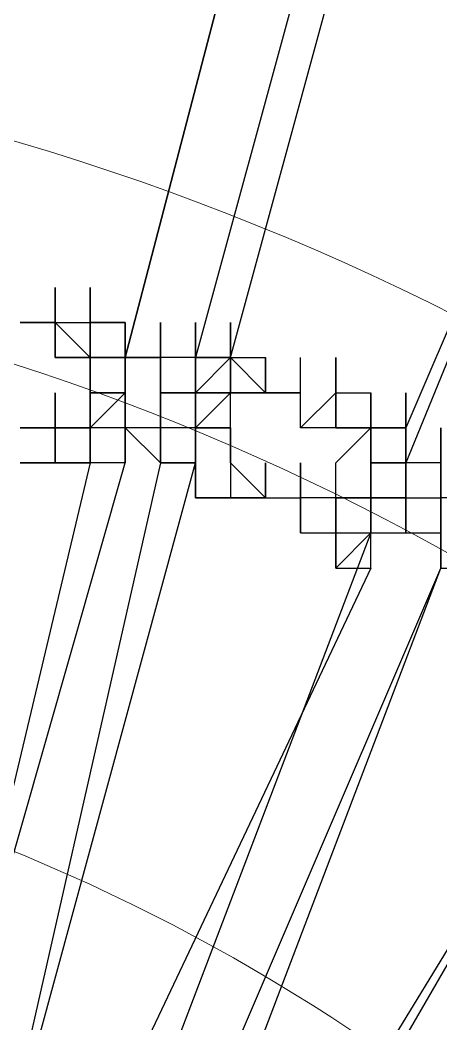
# Model space of a CAD drawing. Header units: inches. Extents: x 3324238 to 135265466, y -1036581 to 20094598.
# Drawn here: x 3353772.87 to 3353773.837, y -519265.449 to -519263.143 of the extents above; entities that cross this region are included whole.
import ezdxf

# ---------------------------------------------------------------- set-up
doc = ezdxf.new("R2010")
doc.units = ezdxf.units.IN
doc.header["$MEASUREMENT"] = 0
doc.layers.add('PDF_Geometry', color=7, linetype='Continuous')

msp = doc.modelspace()

# ---------------------------------------------------------------- linework, layer by layer
at = {"layer": 'PDF_Geometry', "lineweight": 25}
for points in [[(3353773.5951, -519261.9846), (3353773.5951, -519262.0652), (3353773.1117, -519263.9183), (3353773.5951, -519262.0652), (3353773.6757, -519262.0652), (3353773.6757, -519262.1458), (3353773.7562, -519262.1458), (3353773.7562, -519262.0652)], [(3353773.7562, -519262.1458), (3353773.2728, -519263.9183), (3353773.2728, -519263.9989), (3353773.2728, -519264.0795), (3353773.3534, -519264.0795), (3353773.3534, -519264.16), (3353773.3534, -519264.0795), (3353773.2728, -519264.0795), (3353773.2728, -519263.9989), (3353773.2728, -519264.0795), (3353773.2728, -519263.9989), (3353773.2728, -519263.9183), (3353773.2728, -519263.9989), (3353773.2728, -519263.9183), (3353773.2728, -519263.8378), (3353773.2728, -519263.9183), (3353773.1922, -519263.9183), (3353773.1922, -519263.8378), (3353773.1922, -519263.9183), (3353773.1922, -519263.9989), (3353773.1922, -519263.9183), (3353773.1922, -519263.9989), (3353773.1922, -519263.9183), (3353773.1922, -519263.9989)], [(3353773.3534, -519263.8378), (3353773.3534, -519263.9183), (3353773.3534, -519263.9989), (3353773.3534, -519263.9183), (3353773.3534, -519263.9989), (3353773.2728, -519263.9989), (3353773.2728, -519264.0795), (3353773.2728, -519264.16), (3353773.2728, -519264.2406), (3353773.2728, -519264.16), (3353773.2728, -519264.0795), (3353773.2728, -519263.9989), (3353773.2728, -519263.9183), (3353773.2728, -519263.9989), (3353773.2728, -519263.9183), (3353773.2728, -519263.8378), (3353773.2728, -519263.9183), (3353773.2728, -519263.9989), (3353773.2728, -519263.9183), (3353773.2728, -519263.9989), (3353773.2728, -519264.0795), (3353773.2728, -519263.9989), (3353773.3534, -519263.9183), (3353773.3534, -519263.8378), (3353773.3534, -519263.9183), (3353773.8368, -519262.1458)], [(3353774.4814, -519262.3875), (3353773.7562, -519264.16), (3353773.7562, -519264.2406), (3353773.7562, -519264.3212), (3353773.7562, -519264.2406), (3353773.7562, -519264.16), (3353773.7562, -519264.2406), (3353773.6757, -519264.2406)], [(3353774.4814, -519262.3875), (3353773.7562, -519264.0795)], [(3353773.3534, -519266.1743), (3353774.2397, -519264.6435), (3353774.3202, -519264.5629), (3353774.3202, -519264.6435), (3353774.4008, -519264.6435), (3353774.4008, -519264.5629), (3353774.4814, -519264.5629), (3353774.562, -519264.5629), (3353774.4814, -519264.5629), (3353774.562, -519264.5629), (3353774.562, -519264.4823), (3353774.562, -519264.5629), (3353774.562, -519264.4823), (3353774.562, -519264.5629), (3353774.562, -519264.4823), (3353775.4482, -519262.8709), (3353775.4482, -519262.7903), (3353775.4482, -519262.8709), (3353775.4482, -519262.7903), (3353775.3677, -519262.7903), (3353775.3677, -519262.7098), (3353775.3677, -519262.7903), (3353775.3677, -519262.7098)], [(3353772.8699, -519263.8378), (3353772.9505, -519263.8378), (3353773.0311, -519263.8378), (3353773.0311, -519263.9183), (3353772.9505, -519263.8378), (3353772.9505, -519263.7572), (3353772.9505, -519263.8378), (3353772.9505, -519263.9183), (3353772.9505, -519263.8378), (3353772.8699, -519263.8378)], [(3353773.0311, -519263.8378), (3353773.0311, -519263.9183), (3353773.0311, -519263.8378), (3353773.0311, -519263.9183), (3353773.0311, -519263.8378), (3353773.0311, -519263.9183), (3353772.9505, -519263.9183), (3353773.0311, -519263.9183), (3353772.9505, -519263.9183), (3353772.9505, -519263.8378), (3353772.9505, -519263.7572), (3353772.9505, -519263.8378), (3353772.9505, -519263.9183), (3353772.9505, -519263.8378), (3353772.8699, -519263.8378)], [(3353772.9505, -519263.8378), (3353772.9505, -519263.9183), (3353773.0311, -519263.9183), (3353773.0311, -519263.8378), (3353773.0311, -519263.9183), (3353773.0311, -519263.8378), (3353773.0311, -519263.7572), (3353773.0311, -519263.8378), (3353773.0311, -519263.9183), (3353773.0311, -519263.8378), (3353773.0311, -519263.9183), (3353773.1117, -519263.9183), (3353773.0311, -519263.9183), (3353773.0311, -519263.8378), (3353773.0311, -519263.7572), (3353773.0311, -519263.8378), (3353773.0311, -519263.7572)], [(3353772.9505, -519263.9183), (3353772.9505, -519263.8378), (3353772.9505, -519263.9183), (3353772.9505, -519263.8378), (3353772.9505, -519263.7572)], [(3353773.2728, -519264.2406), (3353773.2728, -519264.16), (3353773.2728, -519264.0795), (3353773.2728, -519264.16), (3353773.1922, -519264.16), (3353773.1922, -519264.0795), (3353773.1922, -519263.9989), (3353773.1922, -519264.0795), (3353773.1922, -519263.9989), (3353773.1922, -519264.0795), (3353773.1922, -519263.9989), (3353773.2728, -519263.9989), (3353773.2728, -519263.9183), (3353773.2728, -519263.8378), (3353773.2728, -519263.9183), (3353773.2728, -519263.8378), (3353773.2728, -519263.9183), (3353773.2728, -519263.9989), (3353773.2728, -519264.0795), (3353773.1922, -519264.0795), (3353773.1922, -519264.16), (3353773.2728, -519264.16), (3353773.2728, -519264.0795), (3353773.2728, -519264.16), (3353773.1922, -519264.16), (3353773.1922, -519264.0795), (3353773.1922, -519264.16), (3353772.7894, -519265.9326)], [(3353772.9505, -519263.9989), (3353772.9505, -519264.0795), (3353772.9505, -519263.9989), (3353772.9505, -519264.0795), (3353772.9505, -519263.9989), (3353772.9505, -519264.0795), (3353772.9505, -519263.9989), (3353772.9505, -519264.0795), (3353772.9505, -519263.9989), (3353772.9505, -519264.0795), (3353772.9505, -519263.9989), (3353772.9505, -519264.0795), (3353772.9505, -519264.16), (3353772.9505, -519264.0795), (3353772.9505, -519264.16), (3353773.0311, -519264.16), (3353773.0311, -519264.0795), (3353773.0311, -519264.16), (3353773.0311, -519264.0795), (3353773.0311, -519264.16), (3353773.0311, -519264.0795), (3353773.0311, -519264.16), (3353772.9505, -519264.16), (3353773.0311, -519264.16), (3353773.0311, -519264.0795), (3353773.0311, -519263.9989), (3353773.0311, -519264.0795), (3353773.0311, -519263.9989), (3353773.1117, -519263.9989), (3353773.1117, -519263.9183), (3353773.1117, -519263.8378), (3353773.1117, -519263.9183), (3353773.1117, -519263.8378), (3353773.1117, -519263.9183), (3353773.0311, -519263.9183), (3353773.0311, -519263.9989), (3353773.1117, -519263.9989), (3353773.1117, -519264.0795), (3353773.1117, -519263.9989), (3353773.1117, -519263.9183)], [(3353773.1117, -519263.8378), (3353773.0311, -519263.8378), (3353773.1117, -519263.8378)], [(3353773.0311, -519263.9183), (3353773.0311, -519263.8378)], [(3353773.1922, -519264.16), (3353773.1922, -519264.0795), (3353773.1117, -519264.0795), (3353773.1117, -519263.9989), (3353773.1117, -519264.0795), (3353773.1117, -519263.9989), (3353773.1117, -519264.0795), (3353773.1117, -519263.9989), (3353773.1117, -519263.9183), (3353773.1922, -519263.9183), (3353773.1922, -519263.9989), (3353773.1922, -519263.9183), (3353773.1922, -519263.9989), (3353773.1922, -519263.9183), (3353773.1922, -519263.9989), (3353773.2728, -519263.9989), (3353773.2728, -519264.0795), (3353773.2728, -519263.9989), (3353773.3534, -519263.9989), (3353773.2728, -519263.9989), (3353773.2728, -519264.0795), (3353773.2728, -519264.16), (3353773.1922, -519264.16), (3353773.1922, -519264.0795), (3353773.1922, -519263.9989), (3353773.1922, -519264.0795), (3353773.1922, -519263.9989), (3353773.1922, -519263.9183), (3353773.1922, -519263.8378), (3353773.1922, -519263.9183), (3353773.1922, -519263.8378), (3353773.1922, -519263.9183), (3353773.1117, -519263.9183), (3353773.1117, -519263.8378), (3353773.1117, -519263.9183), (3353773.1117, -519263.9989), (3353773.1117, -519263.9183), (3353773.1117, -519263.9989), (3353773.1117, -519263.9183), (3353773.1117, -519263.8378), (3353773.1117, -519263.9183), (3353773.1117, -519263.8378), (3353773.1117, -519263.9183), (3353773.1117, -519263.9989), (3353773.1117, -519264.0795), (3353773.0311, -519264.0795), (3353773.0311, -519264.16)], [(3353773.1117, -519263.9989), (3353773.1117, -519263.9183), (3353773.1117, -519263.8378)], [(3353773.1117, -519263.9183), (3353773.1117, -519263.8378)], [(3353773.1117, -519263.9183), (3353773.1117, -519263.8378)], [(3353773.1117, -519263.9183), (3353773.1117, -519263.8378), (3353773.1117, -519263.9183)], [(3353773.1117, -519263.9183), (3353773.1117, -519263.8378)], [(3353773.1117, -519263.9183), (3353773.1117, -519263.8378)], [(3353773.2728, -519263.9183), (3353773.2728, -519263.8378)], [(3353773.3534, -519264.2406), (3353773.4339, -519264.2406), (3353773.4339, -519264.16), (3353773.4339, -519264.2406), (3353773.3534, -519264.16), (3353773.3534, -519264.0795), (3353773.3534, -519263.9989), (3353773.3534, -519263.9183), (3353773.4339, -519263.9183), (3353773.4339, -519263.9989), (3353773.3534, -519263.9989), (3353773.4339, -519263.9989), (3353773.4339, -519263.9183), (3353773.4339, -519263.9989), (3353773.3534, -519263.9989), (3353773.2728, -519264.0795), (3353773.2728, -519263.9989), (3353773.2728, -519264.0795), (3353773.2728, -519264.16), (3353773.2728, -519264.0795), (3353773.2728, -519264.16), (3353773.2728, -519264.0795), (3353773.2728, -519263.9989), (3353773.2728, -519263.9183), (3353773.2728, -519263.8378), (3353773.2728, -519263.9183), (3353773.3534, -519263.9183), (3353773.3534, -519263.8378)], [(3353773.2728, -519263.9989), (3353773.2728, -519264.0795), (3353773.2728, -519263.9989), (3353773.2728, -519264.0795), (3353773.2728, -519263.9989), (3353773.2728, -519263.9183), (3353773.2728, -519263.8378)], [(3353773.2728, -519263.9183), (3353773.2728, -519263.8378)], [(3353773.2728, -519263.9183), (3353773.2728, -519263.8378)], [(3353773.5145, -519264.0795), (3353773.5951, -519263.9989), (3353773.5951, -519264.0795), (3353773.5145, -519264.0795), (3353773.5145, -519263.9989), (3353773.4339, -519263.9989), (3353773.3534, -519263.9183), (3353773.3534, -519263.8378), (3353773.3534, -519263.9183), (3353773.3534, -519263.8378), (3353773.3534, -519263.9183), (3353773.3534, -519263.8378)], [(3353773.0311, -519263.9183), (3353772.9505, -519263.9183), (3353773.0311, -519263.9183)], [(3353773.0311, -519263.9989), (3353773.1117, -519263.9989), (3353773.1117, -519263.9183)], [(3353773.0311, -519263.9989), (3353773.0311, -519263.9183), (3353773.0311, -519263.9989)], [(3353773.1117, -519264.0795), (3353773.1117, -519263.9989), (3353773.1117, -519263.9183)], [(3353773.1117, -519263.9989), (3353773.1117, -519263.9183)], [(3353773.1922, -519263.9183), (3353773.1117, -519263.9183)], [(3353773.1117, -519263.9989), (3353773.1117, -519263.9183)], [(3353773.1117, -519263.9989), (3353773.1117, -519263.9183)], [(3353773.1117, -519264.0795), (3353773.1117, -519263.9989), (3353773.1117, -519263.9183)], [(3353773.1117, -519263.9989), (3353773.1117, -519263.9183)], [(3353773.1922, -519264.0795), (3353773.1922, -519263.9989), (3353773.1922, -519263.9183)], [(3353773.1922, -519263.9989), (3353773.1922, -519263.9183)], [(3353773.1922, -519263.9989), (3353773.1922, -519263.9183)], [(3353773.1922, -519263.9989), (3353773.1922, -519263.9183)], [(3353773.1922, -519263.9989), (3353773.1922, -519263.9183)], [(3353773.1922, -519263.9989), (3353773.1922, -519263.9183)], [(3353773.1922, -519263.9989), (3353773.1922, -519263.9183)], [(3353773.1922, -519263.9989), (3353773.1922, -519263.9183)], [(3353773.1923, -519264.0795), (3353773.1923, -519264.16), (3353773.1923, -519264.0795), (3353773.1923, -519263.9989), (3353773.1923, -519263.9183)], [(3353773.1923, -519263.9989), (3353773.1923, -519263.9183)], [(3353773.1923, -519263.9989), (3353773.1923, -519263.9183)], [(3353773.2728, -519263.9183), (3353773.2728, -519263.9989)], [(3353773.2728, -519264.0795), (3353773.2728, -519263.9989), (3353773.2728, -519263.9183)], [(3353773.3534, -519263.9183), (3353773.2728, -519263.9183), (3353773.3534, -519263.9183)], [(3353773.2728, -519263.9989), (3353773.2728, -519263.9183)], [(3353773.2728, -519264.16), (3353773.2728, -519264.0795), (3353773.2728, -519263.9989), (3353773.2728, -519263.9183)], [(3353773.4339, -519263.9183), (3353773.4339, -519263.9989), (3353773.5145, -519263.9989)], [(3353773.4339, -519263.9989), (3353773.4339, -519263.9183)], [(3353773.4339, -519263.9989), (3353773.4339, -519263.9183)], [(3353773.4339, -519263.9989), (3353773.4339, -519263.9183)], [(3353773.434, -519263.9989), (3353773.434, -519263.9183)], [(3353773.434, -519263.9989), (3353773.434, -519263.9183)], [(3353773.5145, -519263.9989), (3353773.5145, -519263.9183)], [(3353773.5145, -519263.9989), (3353773.5145, -519263.9183)], [(3353772.6282, -519265.852), (3353773.1117, -519264.16), (3353773.1117, -519264.0795), (3353773.1117, -519264.16), (3353773.1117, -519264.0795), (3353773.1117, -519263.9989), (3353773.0311, -519264.0795), (3353773.0311, -519263.9989), (3353773.0311, -519264.0795), (3353773.0311, -519264.16), (3353772.6282, -519265.852)], [(3353772.8699, -519264.0795), (3353772.9505, -519264.0795), (3353773.0311, -519264.0795), (3353772.9505, -519264.0795), (3353772.9505, -519264.16), (3353772.9505, -519264.0795), (3353772.9505, -519263.9989), (3353772.9505, -519264.0795), (3353772.8699, -519264.0795)], [(3353772.9505, -519264.0795), (3353772.9505, -519263.9989)], [(3353772.9505, -519264.0795), (3353772.9505, -519263.9989)], [(3353772.9505, -519264.0795), (3353772.9505, -519263.9989)], [(3353772.9505, -519264.0795), (3353772.9505, -519263.9989)], [(3353772.9505, -519264.0795), (3353772.9505, -519263.9989)], [(3353773.0311, -519264.0795), (3353773.0311, -519263.9989)], [(3353773.1117, -519263.9989), (3353773.0311, -519263.9989)], [(3353773.1117, -519264.0795), (3353773.1117, -519263.9989)], [(3353773.1922, -519264.0795), (3353773.1922, -519263.9989)], [(3353773.2728, -519264.0795), (3353773.2728, -519263.9989), (3353773.1922, -519263.9989)], [(3353773.2728, -519264.0795), (3353773.2728, -519263.9989)], [(3353773.2728, -519264.16), (3353773.2728, -519264.0795), (3353773.2728, -519263.9989)], [(3353773.2728, -519264.0795), (3353773.2728, -519263.9989)], [(3353773.2728, -519264.0795), (3353773.2728, -519263.9989)], [(3353773.2728, -519264.0795), (3353773.2728, -519263.9989)], [(3353773.3534, -519264.16), (3353773.3534, -519264.0795), (3353773.3534, -519264.16), (3353773.4339, -519264.2406), (3353773.4339, -519264.16), (3353773.4339, -519264.2406), (3353773.5145, -519264.2406), (3353773.5145, -519264.3212), (3353773.5145, -519264.2406), (3353773.5145, -519264.16), (3353773.5145, -519264.2406), (3353773.5145, -519264.3212), (3353773.5951, -519264.3212), (3353773.5951, -519264.2406), (3353773.5951, -519264.16), (3353773.6757, -519264.0795), (3353773.6757, -519263.9989), (3353773.6757, -519264.0795), (3353773.6757, -519263.9989), (3353773.6757, -519264.0795), (3353773.6757, -519263.9989), (3353773.6757, -519264.0795), (3353773.5951, -519264.0795), (3353773.5951, -519263.9989)], [(3353773.4339, -519263.9989), (3353773.3534, -519263.9989), (3353773.4339, -519263.9989)], [(3353773.5951, -519264.0795), (3353773.5145, -519264.0795), (3353773.5145, -519263.9989), (3353773.4339, -519263.9989)], [(3353773.5951, -519263.9989), (3353773.5951, -519264.0795), (3353773.5951, -519263.9989)], [(3353773.5951, -519264.0795), (3353773.5951, -519263.9989)], [(3353773.5951, -519264.0795), (3353773.5951, -519263.9989)], [(3353773.6757, -519264.0795), (3353773.6757, -519263.9989)], [(3353773.6757, -519264.0795), (3353773.6757, -519263.9989)], [(3353773.6757, -519264.0795), (3353773.6757, -519263.9989)], [(3353773.6757, -519264.0795), (3353773.6757, -519263.9989)], [(3353773.6757, -519264.0795), (3353773.6757, -519263.9989)], [(3353773.6757, -519264.0795), (3353773.6757, -519263.9989)], [(3353773.7562, -519264.0795), (3353773.7562, -519263.9989)], [(3353773.9174, -519264.3212), (3353773.9174, -519264.2406), (3353773.8368, -519264.2406), (3353773.8368, -519264.3212), (3353773.8368, -519264.2406), (3353773.8368, -519264.3212), (3353773.8368, -519264.2406), (3353773.8368, -519264.3212), (3353773.8368, -519264.2406), (3353773.8368, -519264.16), (3353773.8368, -519264.0795), (3353773.8368, -519264.16), (3353773.7562, -519264.16), (3353773.7562, -519264.0795), (3353773.7562, -519263.9989), (3353773.7562, -519264.0795), (3353773.7562, -519263.9989), (3353773.7562, -519264.0795), (3353773.7562, -519264.16)], [(3353773.7562, -519264.0795), (3353773.7562, -519263.9989)], [(3353773.7562, -519264.0795), (3353773.7562, -519263.9989)], [(3353773.7562, -519264.0795), (3353773.7562, -519263.9989)], [(3353773.7562, -519264.0795), (3353773.7562, -519263.9989)], [(3353773.7563, -519264.0795), (3353773.7563, -519263.9989)], [(3353773.7563, -519264.0795), (3353773.7563, -519263.9989)], [(3353772.87, -519264.0795), (3353772.9505, -519264.0795), (3353772.9505, -519264.1601)], [(3353773.0311, -519264.1601), (3353773.0311, -519264.0795)], [(3353773.0311, -519264.16), (3353773.0311, -519264.0795)], [(3353773.1922, -519264.16), (3353773.1117, -519264.0795)], [(3353773.1117, -519264.16), (3353773.1117, -519264.0795)], [(3353773.1117, -519264.1601), (3353773.1117, -519264.0795)], [(3353773.1922, -519264.0795), (3353773.1117, -519264.0795), (3353773.1117, -519264.16)], [(3353773.1117, -519264.16), (3353773.1117, -519264.0795)], [(3353773.1922, -519264.16), (3353773.1922, -519264.0795)], [(3353773.1922, -519264.1601), (3353773.1922, -519264.0795)], [(3353773.1922, -519264.16), (3353773.1922, -519264.0795)], [(3353773.1922, -519264.16), (3353773.1922, -519264.0795)], [(3353773.1923, -519264.16), (3353773.1923, -519264.0795)], [(3353773.3534, -519264.0795), (3353773.3534, -519264.16), (3353773.3534, -519264.2406), (3353773.4339, -519264.2406), (3353773.5145, -519264.2406), (3353773.5145, -519264.3212), (3353773.5951, -519264.3212), (3353773.5951, -519264.2406), (3353773.5951, -519264.3212), (3353773.5951, -519264.2406), (3353773.5951, -519264.3212), (3353773.5951, -519264.2406), (3353773.5951, -519264.3212), (3353773.5951, -519264.2406), (3353773.5951, -519264.3212), (3353773.6757, -519264.3212), (3353773.6757, -519264.2406), (3353773.6757, -519264.16), (3353773.6757, -519264.2406), (3353773.6757, -519264.3212), (3353773.6757, -519264.2406), (3353773.6757, -519264.3212), (3353773.6757, -519264.2406), (3353773.6757, -519264.16), (3353773.6757, -519264.2406), (3353773.6757, -519264.16), (3353773.6757, -519264.2406), (3353773.6757, -519264.16), (3353773.6757, -519264.2406), (3353773.5951, -519264.2406), (3353773.5951, -519264.3212), (3353773.5951, -519264.2406), (3353773.6757, -519264.2406), (3353773.5951, -519264.2406), (3353773.5951, -519264.3212)], [(3353773.6757, -519264.3212), (3353773.6757, -519264.2406), (3353773.6757, -519264.16), (3353773.6757, -519264.2406), (3353773.6757, -519264.16), (3353773.6757, -519264.2406), (3353773.7562, -519264.2406), (3353773.7562, -519264.16), (3353773.7562, -519264.2406), (3353773.7562, -519264.3212), (3353773.7562, -519264.2406), (3353773.6757, -519264.2406), (3353773.6757, -519264.16), (3353773.6757, -519264.2406), (3353773.6757, -519264.16), (3353773.6757, -519264.0795), (3353773.6757, -519264.16), (3353773.6757, -519264.2406), (3353773.6757, -519264.16), (3353773.6757, -519264.2406), (3353773.6757, -519264.3212), (3353773.6757, -519264.2406), (3353773.6757, -519264.3212), (3353773.6757, -519264.2406), (3353773.6757, -519264.3212), (3353773.5951, -519264.4018), (3353773.5951, -519264.3212), (3353773.5951, -519264.2406), (3353773.5145, -519264.2406), (3353773.5145, -519264.3212), (3353773.5951, -519264.3212), (3353773.5951, -519264.4018), (3353773.6757, -519264.4018), (3353773.6757, -519264.3212), (3353773.6757, -519264.2406), (3353773.6757, -519264.16)], [(3353773.5951, -519264.0795), (3353773.6757, -519264.0795), (3353773.5951, -519264.0795)], [(3353773.6757, -519264.0795), (3353773.7562, -519264.0795), (3353773.6757, -519264.0795)], [(3353773.6757, -519264.16), (3353773.6757, -519264.0795), (3353773.6757, -519264.16)], [(3353773.7562, -519264.16), (3353773.7562, -519264.0795)], [(3353773.7562, -519264.16), (3353773.7562, -519264.2406), (3353773.8368, -519264.2406), (3353773.8368, -519264.3212), (3353773.8368, -519264.2406), (3353773.8368, -519264.16), (3353773.8368, -519264.0795)], [(3353773.7562, -519264.0795), (3353773.7562, -519264.16)], [(3353773.7562, -519264.16), (3353773.7562, -519264.0795)], [(3353773.7562, -519264.16), (3353773.7562, -519264.0795)], [(3353773.7562, -519264.0795), (3353773.7562, -519264.16)], [(3353773.7562, -519264.0795), (3353773.7562, -519264.16)], [(3353773.7562, -519264.16), (3353773.7562, -519264.0795)], [(3353773.7562, -519264.16), (3353773.7562, -519264.0795)], [(3353773.7562, -519264.16), (3353773.7562, -519264.0795)], [(3353773.8368, -519264.2406), (3353773.8368, -519264.16), (3353773.8368, -519264.0795)], [(3353773.8368, -519264.16), (3353773.8368, -519264.0795)], [(3353773.8368, -519264.16), (3353773.8368, -519264.0795)], [(3353772.7894, -519266.0132), (3353772.7894, -519265.9326), (3353773.2728, -519264.1601)], [(3353772.8699, -519264.16), (3353772.9505, -519264.16), (3353772.8699, -519264.16)], [(3353773.1117, -519264.1601), (3353773.0311, -519264.1601)], [(3353773.434, -519264.2406), (3353773.434, -519264.1601)], [(3353773.5951, -519264.2406), (3353773.5951, -519264.16)], [(3353773.6757, -519264.2406), (3353773.6757, -519264.16)], [(3353773.6757, -519264.2406), (3353773.6757, -519264.3212), (3353773.7562, -519264.3212), (3353773.7562, -519264.2406), (3353773.7562, -519264.16), (3353773.7562, -519264.2406), (3353773.7562, -519264.16), (3353773.7562, -519264.2406), (3353773.7562, -519264.3212), (3353773.8368, -519264.3212)], [(3353773.6757, -519264.2406), (3353773.6757, -519264.16)], [(3353773.6757, -519264.3212), (3353773.6757, -519264.2406), (3353773.6757, -519264.16)], [(3353773.7562, -519264.2406), (3353773.7562, -519264.16)], [(3353773.7562, -519264.2406), (3353773.7562, -519264.16)], [(3353773.7562, -519264.2406), (3353773.7562, -519264.16)], [(3353773.7562, -519264.2406), (3353773.7562, -519264.16)], [(3353773.7562, -519264.2406), (3353773.7562, -519264.16)], [(3353773.7562, -519264.2406), (3353773.7562, -519264.16)], [(3353773.8368, -519264.16), (3353773.7562, -519264.16), (3353773.7562, -519264.2406), (3353773.7562, -519264.16), (3353773.7562, -519264.2406), (3353773.7562, -519264.16), (3353773.7562, -519264.2406), (3353773.7562, -519264.16), (3353773.7562, -519264.2406), (3353773.7562, -519264.16), (3353773.7562, -519264.2406), (3353773.7562, -519264.3212), (3353773.7562, -519264.2406)], [(3353773.7562, -519264.3212), (3353773.7562, -519264.2406), (3353773.7562, -519264.16)], [(3353773.7562, -519264.2406), (3353773.7562, -519264.16)], [(3353773.7562, -519264.2406), (3353773.7562, -519264.1601)], [(3353773.7563, -519264.2406), (3353773.7563, -519264.16)], [(3353773.8368, -519264.2406), (3353773.8368, -519264.16)], [(3353773.2728, -519264.2406), (3353773.3534, -519264.2406), (3353773.2728, -519264.2406)], [(3353773.3534, -519264.2406), (3353773.4339, -519264.2406), (3353773.3534, -519264.2406)], [(3353773.4339, -519264.2406), (3353773.5145, -519264.2406)], [(3353773.5951, -519264.2406), (3353773.5951, -519264.3212)], [(3353773.7562, -519264.2406), (3353773.6757, -519264.2406)], [(3353773.6757, -519264.2406), (3353773.7562, -519264.2406)], [(3353773.6757, -519264.3212), (3353773.6757, -519264.2406)], [(3353773.7562, -519264.3212), (3353773.7562, -519264.2406)], [(3353773.7562, -519264.3212), (3353773.7562, -519264.2406)], [(3353773.7562, -519264.3212), (3353773.7562, -519264.2406)], [(3353773.7563, -519264.3212), (3353773.7563, -519264.2406)], [(3353773.8368, -519264.3212), (3353773.8368, -519264.2406)], [(3353773.6757, -519264.3212), (3353773.0311, -519266.0132)], [(3353773.7562, -519264.3212), (3353773.8368, -519264.3212)], [(3353773.6757, -519264.4018), (3353772.9505, -519265.9326)], [(3353773.1117, -519266.0938), (3353773.8368, -519264.4018)], [(3353773.1922, -519266.0938), (3353773.8368, -519264.4018)], [(3353773.8368, -519264.4018), (3353773.9174, -519264.4018), (3353773.9174, -519264.4823), (3353773.998, -519264.4823), (3353773.998, -519264.5629), (3353774.0785, -519264.5629), (3353774.0785, -519264.4823), (3353774.0785, -519264.5629), (3353774.0785, -519264.4823), (3353774.0785, -519264.5629), (3353774.0785, -519264.4823), (3353774.0785, -519264.5629), (3353774.0785, -519264.4823), (3353774.0785, -519264.5629), (3353773.998, -519264.4823), (3353773.9174, -519264.4823)], [(3353774.2397, -519264.6435), (3353773.3534, -519266.0938)]]:
    msp.add_lwpolyline(points, dxfattribs=at)
for points in [[(3353772.9505, -519263.8378), (3353772.9505, -519263.9183)], [(3353773.1117, -519263.8378), (3353773.1117, -519263.9183)], [(3353773.1117, -519263.9183), (3353773.1117, -519263.9989)], [(3353773.1117, -519263.9183), (3353773.1117, -519263.9989)], [(3353773.1922, -519263.9183), (3353773.1922, -519263.9989)], [(3353773.1922, -519263.9183), (3353773.1922, -519263.9989), (3353773.1922, -519264.0795), (3353773.1922, -519263.9989)], [(3353773.1922, -519263.9183), (3353773.1922, -519263.9989)], [(3353773.2728, -519263.9989), (3353773.2728, -519264.0795), (3353773.2728, -519263.9989), (3353773.2728, -519263.9183)], [(3353773.5951, -519263.9183), (3353773.5951, -519263.9989), (3353773.5951, -519264.0795), (3353773.5951, -519263.9989), (3353773.5951, -519264.0795), (3353773.5951, -519263.9989)], [(3353773.1117, -519263.9989), (3353773.1117, -519264.0795)], [(3353773.1922, -519263.9989), (3353773.1922, -519264.0795)], [(3353773.1922, -519263.9989), (3353773.1922, -519264.0795)], [(3353773.5951, -519263.9989), (3353773.5951, -519264.0795), (3353773.5951, -519263.9989), (3353773.6757, -519263.9989), (3353773.6757, -519264.0795), (3353773.6757, -519264.16), (3353773.6757, -519264.0795), (3353773.6757, -519263.9989), (3353773.6757, -519264.0795), (3353773.6757, -519263.9989), (3353773.6757, -519264.0795), (3353773.5951, -519264.0795)], [(3353773.5951, -519263.9989), (3353773.5951, -519264.0795), (3353773.6757, -519264.0795), (3353773.5951, -519264.0795)], [(3353773.7562, -519263.9989), (3353773.7562, -519264.0795)], [(3353773.0311, -519264.0795), (3353773.0311, -519264.1601)], [(3353773.6757, -519264.0795), (3353773.6757, -519264.16)], [(3353773.7562, -519264.0795), (3353773.7562, -519264.16), (3353773.6757, -519264.16), (3353773.6757, -519264.2406), (3353773.6757, -519264.16), (3353773.7562, -519264.16), (3353773.7562, -519264.2406), (3353773.7562, -519264.16)], [(3353773.7563, -519264.0795), (3353773.7563, -519264.1601)], [(3353773.8368, -519264.16), (3353773.8368, -519264.2406), (3353773.8368, -519264.16), (3353773.8368, -519264.0795)], [(3353773.5145, -519264.16), (3353773.5145, -519264.2406)], [(3353773.6757, -519264.16), (3353773.6757, -519264.2406)], [(3353773.7562, -519264.3212), (3353773.7562, -519264.2406), (3353773.7562, -519264.16), (3353773.7562, -519264.2406), (3353773.7562, -519264.16), (3353773.7562, -519264.2406)], [(3353773.7563, -519264.16), (3353773.7563, -519264.2406)], [(3353773.6757, -519264.2406), (3353773.6757, -519264.3212)], [(3353773.6757, -519264.2406), (3353773.6757, -519264.3212)], [(3353773.7562, -519264.2406), (3353773.7562, -519264.3212)], [(3353773.8368, -519264.3212), (3353773.8368, -519264.4018)]]:
    msp.add_lwpolyline(points, close=True, dxfattribs=at)
at = {"layer": 'PDF_Geometry', "color": 32, "lineweight": 13, "true_color": 0xdd6e00}
msp.add_lwpolyline([(3353775.126, -519269.1555, 1), (3353767.23, -519269.1555), (3353767.23, -519332.0817)], format="xyb", dxfattribs=at)
for centre, radius, start, end in [((3353771.178, -519269.1477), 11.9248, 0.35001, 179.64999), ((3353771.178, -519269.154), 11.4414, 0.39628, 179.60372), ((3353771.178, -519269.1558), 10.4746, 0.44244, 179.55756), ((3353771.178, -519269.1558), 9.9106, 0.46772, 179.53228), ((3353771.178, -519269.1429), 8.9437, 0.43566, 179.56434), ((3353771.178, -519269.1496), 8.4603, 0.50592, 179.49408), ((3353771.178, -519269.1559), 7.413, 0.62618, 179.37382), ((3353771.178, -519269.1559), 6.9296, 0.67012, 179.32988), ((3353771.178, -519269.1437), 5.9627, 0.66132, 179.33868), ((3353771.178, -519269.1506), 5.4794, 0.7915, 179.2085), ((3353771.178, -519269.1562), 4.4322, 1.0513, 178.9487)]:
    msp.add_arc(centre, radius, start, end, dxfattribs=at)

doc.saveas('drawing.dxf')
